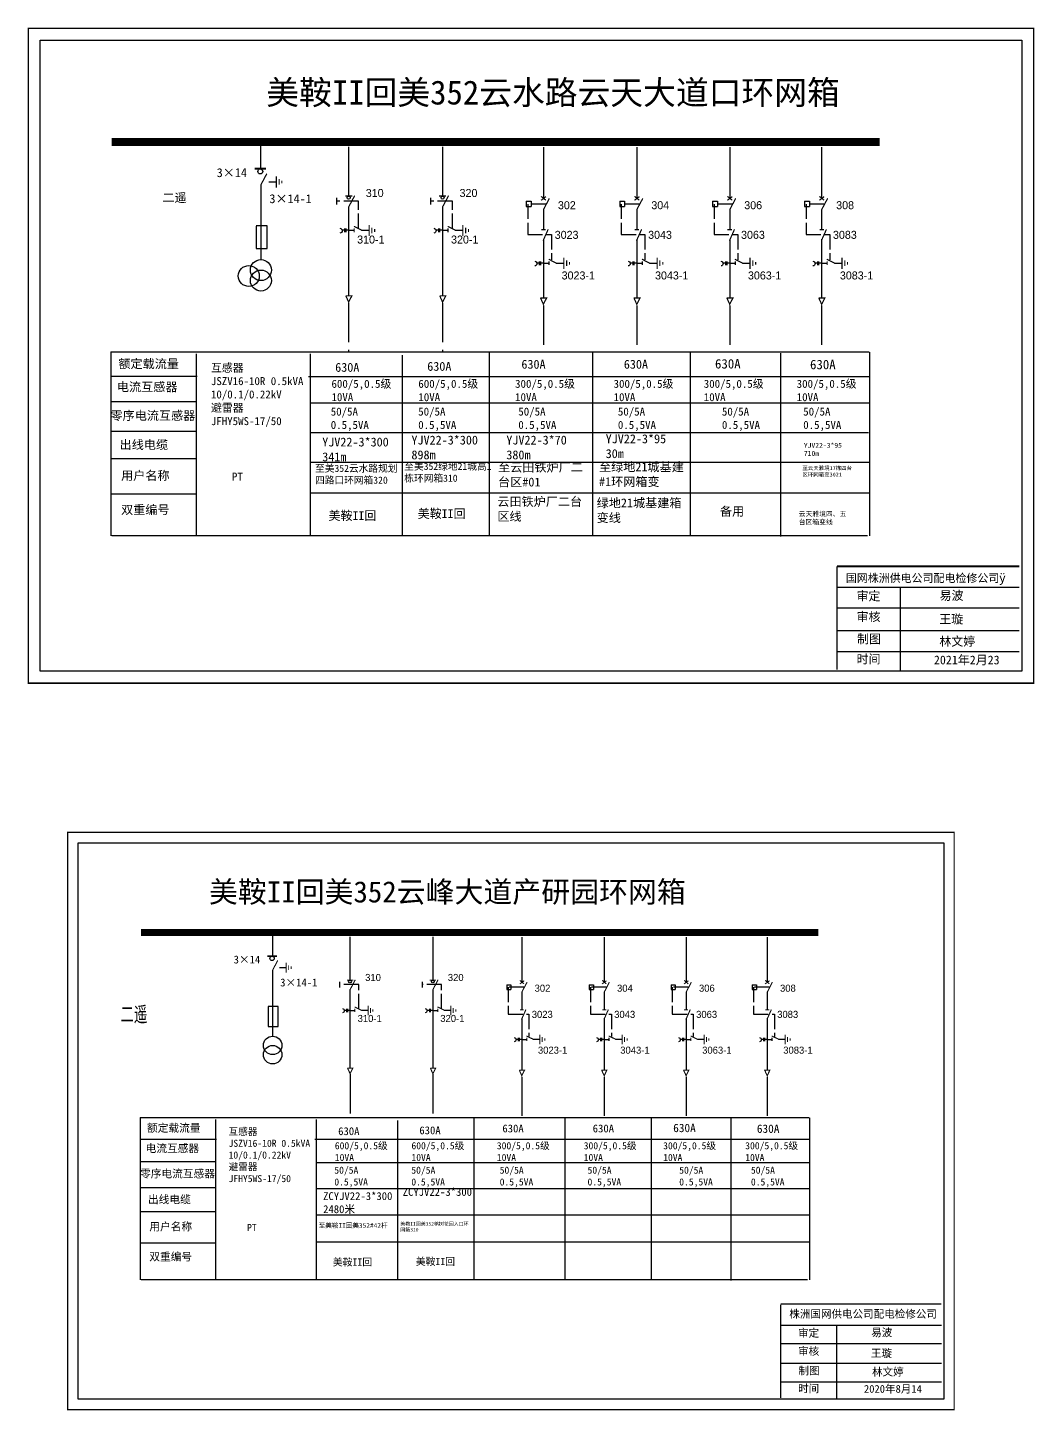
# Model space of a CAD drawing. Header units: millimetres. Extents: x 3402 to 6779, y -862 to 1372.
# Drawn here: x 4259 to 5075, y -840 to 281 of the extents above; entities that cross this region are included whole.
import ezdxf

# ---------------------------------------------------------------- set-up
doc = ezdxf.new("R2010")
doc.units = ezdxf.units.MM
doc.linetypes.add('ACAD_ISO02W100', pattern=[15, 12, -3])
doc.linetypes.add('CENTER', pattern=[50.8, 31.75, -6.35, 6.35, -6.35])
doc.layers.add('2', color=7, linetype='Continuous')
doc.layers.add('3', color=7, linetype='Continuous')
doc.styles.add('hztxt_txtstyle_0.00_0_0', font='simkai.ttf')
doc.styles.add('hztxt_txtstyle_1.80_0_0', font='', dxfattribs={"height": 1.8, "bigfont": 'hztxt.shx'})
doc.styles.add('hztxt_txtstyle_2.70_0_0', font='simkai.ttf', dxfattribs={"height": 2.7})
doc.styles.add('字体', font='simkai_0.ttf', dxfattribs={"height": 2.5})
doc.styles.add('宋体', font='', dxfattribs={"width": 0.65})
doc.styles.add('楷体_GB2312_txtstyle_1.09_0_0', font='simkai_0.ttf', dxfattribs={"height": 1.0944})
doc.styles.get('hztxt_txtstyle_1.80_0_0').set_extended_font_data('hztxt')
doc.styles.get('宋体').set_extended_font_data('SimSun')

# ---------------------------------------------------------------- blocks, each defined once
blk = doc.blocks.new('JD')
for points in [[(-2, 0.2), (-2, -0.2), (2, 0.2), (2, -0.2)], [(1, -1.2), (1, -0.8), (-1, -1.2), (-1, -0.8)], [(-0.5, -1.8), (-0.5, -2.2), (0.5, -1.8), (0.5, -2.2)]]:
    blk.add_trace(points)

msp = doc.modelspace()

# ---------------------------------------------------------------- linework, layer by layer
at = {"color": 0}
for p, q in [((4448.3, 187.9), (4448.3, 166.6)), ((4519.6, 184), (4519.6, 144.3)), ((4595.7, 184), (4595.7, 144.3)), ((4677.4, 183.8), (4677.4, 142.1)), ((4753.1, 183.8), (4753.1, 142.1)), ((4828.4, 183.8), (4828.4, 142.1)), ((4902.9, 183.8), (4902.9, 142.1)), ((4448.4, 153.4), (4448.4, 92.8)), ((4454.8, 155.8), (4460.9, 155.8)), ((4519.6, 135.5), (4519.6, 63.4)), ((4595.7, 135.5), (4595.7, 63.4)), ((4663.6, 139.9), (4667.5, 139.9)), ((4663.6, 139.9), (4663.6, 135.6)), ((4663.6, 135.6), (4667.5, 135.6)), ((4667.5, 139.9), (4667.5, 135.6)), ((4739.3, 139.9), (4743.2, 139.9)), ((4739.3, 139.9), (4739.3, 135.6)), ((4739.3, 135.6), (4743.2, 135.6)), ((4743.2, 139.9), (4743.2, 135.6)), ((4814.6, 139.9), (4818.4, 139.9)), ((4814.6, 139.9), (4814.6, 135.6)), ((4814.6, 135.6), (4818.4, 135.6)), ((4818.4, 139.9), (4818.4, 135.6)), ((4889.1, 139.9), (4893, 139.9)), ((4889.1, 139.9), (4889.1, 135.6)), ((4889.1, 135.6), (4893, 135.6)), ((4893, 139.9), (4893, 135.6)), ((4677.4, 133.3), (4677.4, 117.2)), ((4753.1, 133.3), (4753.1, 117.2)), ((4828.4, 133.3), (4828.4, 117.2)), ((4902.9, 133.3), (4902.9, 117.2)), ((4519.6, 116.4), (4524.1, 116.4)), ((4530, 116.5), (4536.1, 116.5)), ((4595.7, 116.4), (4600.2, 116.4)), ((4606, 116.5), (4612.1, 116.5)), ((4677.4, 109.2), (4677.4, 61.8)), ((4753.1, 109.2), (4753.1, 61.8)), ((4828.4, 109.2), (4828.4, 61.8)), ((4902.9, 109.2), (4902.9, 61.8)), ((4677.4, 89.7), (4681.9, 89.7)), ((4687.8, 89.8), (4693.9, 89.8)), ((4753.1, 89.7), (4757.6, 89.7)), ((4763.4, 89.8), (4769.6, 89.8)), ((4828.4, 89.7), (4832.9, 89.7)), ((4838.7, 89.8), (4844.8, 89.8)), ((4902.9, 89.7), (4907.4, 89.7)), ((4913.2, 89.8), (4919.4, 89.8)), ((4396.8, -2.1), (4327.3, -2.1)), ((4396.5, -22.6), (4327, -22.6)), ((4396.5, -46.7), (4327, -46.7)), ((4396.2, -68.7), (4326.7, -68.7)), ((4396.5, -97.3), (4327, -97.3)), ((4457.9, -452.4, 0.1), (4457.9, -471.2, 0.1)), ((4520.7, -455.9, 0.1), (4520.7, -490.8, 0.1)), ((4587.8, -455.9, 0.1), (4587.8, -490.8, 0.1)), ((4659.9, -456.1, 0.1), (4659.9, -492.8, 0.1)), ((4726.7, -456.1, 0.1), (4726.7, -492.8, 0.1)), ((4793.1, -456.1, 0.1), (4793.1, -492.8, 0.1)), ((4858.8, -456.1, 0.1), (4858.8, -492.8, 0.1)), ((4463.6, -480.8, 0.1), (4469, -480.8, 0.1)), ((4457.9, -482.9, 0.1), (4457.9, -536.3, 0.1)), ((4520.7, -498.6, 0.1), (4520.7, -562.2, 0.1)), ((4587.8, -498.6, 0.1), (4587.8, -562.2, 0.1)), ((4647.7, -494.8, 0.1), (4651.1, -494.8, 0.1)), ((4647.7, -494.8, 0.1), (4647.7, -498.6, 0.1)), ((4647.7, -498.6, 0.1), (4651.1, -498.6, 0.1)), ((4651.1, -494.8, 0.1), (4651.1, -498.6, 0.1)), ((4659.9, -500.6, 0.1), (4659.9, -514.8, 0.1)), ((4714.5, -494.8, 0.1), (4717.9, -494.8, 0.1)), ((4714.5, -494.8, 0.1), (4714.5, -498.6, 0.1)), ((4714.5, -498.6, 0.1), (4717.9, -498.6, 0.1)), ((4717.9, -494.8, 0.1), (4717.9, -498.6, 0.1)), ((4726.7, -500.6, 0.1), (4726.7, -514.8, 0.1)), ((4780.9, -494.8, 0.1), (4784.3, -494.8, 0.1)), ((4780.9, -494.8, 0.1), (4780.9, -498.6, 0.1)), ((4780.9, -498.6, 0.1), (4784.3, -498.6, 0.1)), ((4784.3, -494.8, 0.1), (4784.3, -498.6, 0.1)), ((4793.1, -500.6, 0.1), (4793.1, -514.8, 0.1)), ((4846.6, -494.8, 0.1), (4850, -494.8, 0.1)), ((4846.6, -494.8, 0.1), (4846.6, -498.6, 0.1)), ((4846.6, -498.6, 0.1), (4850, -498.6, 0.1)), ((4850, -494.8, 0.1), (4850, -498.6, 0.1)), ((4858.8, -500.6, 0.1), (4858.8, -514.8, 0.1)), ((4520.7, -515.5, 0.1), (4524.7, -515.5, 0.1)), ((4529.9, -515.4, 0.1), (4535.3, -515.4, 0.1)), ((4587.8, -515.5, 0.1), (4591.8, -515.5, 0.1)), ((4597, -515.4, 0.1), (4602.3, -515.4, 0.1)), ((4659.9, -521.8, 0.1), (4659.9, -563.7, 0.1)), ((4726.7, -521.8, 0.1), (4726.7, -563.7, 0.1)), ((4793.1, -521.8, 0.1), (4793.1, -563.7, 0.1)), ((4858.8, -521.8, 0.1), (4858.8, -563.7, 0.1)), ((4659.9, -539, 0.1), (4663.9, -539, 0.1)), ((4669, -538.9, 0.1), (4674.4, -538.9, 0.1)), ((4726.7, -539, 0.1), (4730.6, -539, 0.1)), ((4735.8, -538.9, 0.1), (4741.2, -538.9, 0.1)), ((4793.1, -539, 0.1), (4797, -539, 0.1)), ((4802.2, -538.9, 0.1), (4807.6, -538.9, 0.1)), ((4858.8, -539, 0.1), (4862.7, -539, 0.1)), ((4867.9, -538.9, 0.1), (4873.3, -538.9, 0.1)), ((4412.4, -620, 0.1), (4351.1, -620, 0.1)), ((4412.2, -638.1, 0.1), (4350.9, -638.1, 0.1)), ((4412.2, -659.3, 0.1), (4350.9, -659.3, 0.1)), ((4411.9, -678.7, 0.1), (4350.6, -678.7, 0.1)), ((4412.1, -704, 0.1), (4350.9, -704, 0.1))]:
    msp.add_line(p, q, dxfattribs=at)
at = {"color": 0, "linetype": 'ACAD_ISO02W100'}
for p, q in [((4679.4, 137.6), (4664.8, 137.6)), ((4664.8, 137.6), (4664.8, 112.9)), ((4755, 137.6), (4740.5, 137.6)), ((4740.5, 137.6), (4740.5, 112.9)), ((4830.3, 137.6), (4815.8, 137.6)), ((4815.8, 137.6), (4815.8, 112.9)), ((4904.8, 137.6), (4890.3, 137.6)), ((4890.3, 137.6), (4890.3, 112.9)), ((4664.8, 112.9), (4684, 112.9)), ((4684, 112.9), (4684, 92.5)), ((4740.5, 112.9), (4759.7, 112.9)), ((4759.7, 112.9), (4759.7, 92.5)), ((4815.8, 112.9), (4835, 112.9)), ((4835, 112.9), (4835, 92.5)), ((4890.3, 112.9), (4909.5, 112.9)), ((4909.5, 112.9), (4909.5, 92.5)), ((4648.8, -496.8, 0.1), (4648.8, -518.6, 0.1)), ((4661.6, -496.8, 0.1), (4648.8, -496.8, 0.1)), ((4715.5, -496.8, 0.1), (4715.5, -518.6, 0.1)), ((4728.4, -496.8, 0.1), (4715.5, -496.8, 0.1)), ((4794.8, -496.8, 0.1), (4781.9, -496.8, 0.1)), ((4781.9, -496.8, 0.1), (4781.9, -518.6, 0.1)), ((4860.5, -496.8, 0.1), (4847.7, -496.8, 0.1)), ((4847.7, -496.8, 0.1), (4847.7, -518.6, 0.1)), ((4648.8, -518.6, 0.1), (4665.7, -518.6, 0.1)), ((4665.7, -518.6, 0.1), (4665.7, -536.6, 0.1)), ((4715.5, -518.6, 0.1), (4732.5, -518.6, 0.1)), ((4732.5, -518.6, 0.1), (4732.5, -536.6, 0.1)), ((4781.9, -518.6, 0.1), (4798.9, -518.6, 0.1)), ((4798.9, -518.6, 0.1), (4798.9, -536.6, 0.1)), ((4847.7, -518.6, 0.1), (4864.6, -518.6, 0.1)), ((4864.6, -518.6, 0.1), (4864.6, -536.6, 0.1))]:
    msp.add_line(p, q, dxfattribs=at)
at = {"color": 0, "linetype": 'CENTER'}
for p, q in [((4519.6, 57.6), (4519.6, 17.8)), ((4595.7, 57.6), (4595.7, 17.8)), ((4677.4, 55.4), (4677.4, 18)), ((4753.1, 55.4), (4753.1, 18)), ((4828.4, 55.4), (4828.4, 18)), ((4902.9, 55.4), (4902.9, 18)), ((4520.8, -567.3, 0.1), (4520.8, -602.5, 0.1)), ((4587.9, -567.3, 0.1), (4587.9, -602.5, 0.1)), ((4659.9, -569.3, 0.1), (4659.9, -602.3, 0.1)), ((4726.7, -569.3, 0.1), (4726.7, -602.3, 0.1)), ((4793.1, -569.3, 0.1), (4793.1, -602.3, 0.1)), ((4858.8, -569.3, 0.1), (4858.8, -602.3, 0.1))]:
    msp.add_line(p, q, dxfattribs=at)
at = {"color": 0, "linetype": 'Continuous'}
for p, q in [((4326.9, 17.9), (4941.4, 17.9)), ((4327.1, -131.1), (4327.1, 17.9)), ((4396.1, 16.3), (4396.1, -131.1)), ((4488.4, 16.3), (4488.4, -131.1)), ((4563.1, 15.3), (4563.1, -131)), ((4633.4, 17.6), (4633.4, -131.1)), ((4796.3, 17.5), (4796.3, -131.2)), ((4869.5, 17), (4869.5, -131.7)), ((4941.8, 17.8), (4941.8, -131.2)), ((4487.2, -2), (4941.6, -2)), ((4488.4, -23.4), (4941.8, -23.4)), ((4915.4, -155.8), (5063.1, -155.8)), ((4915.4, -172.7), (5063.1, -172.7)), ((4966.6, -172.7), (4966.6, -239.8)), ((4915.4, -189.5), (5063.1, -189.5)), ((4915.4, -207.8), (5063.1, -207.8)), ((4915.4, -224.7), (5063.1, -224.7)), ((4350.7, -602.4, 0.1), (4892.7, -602.4, 0.1)), ((4351, -733.8, 0.1), (4351, -602.4, 0.1)), ((4411.8, -603.8, 0.1), (4411.8, -733.7, 0.1)), ((4493.2, -603.8, 0.1), (4493.2, -733.7, 0.1)), ((4559.1, -604.7, 0.1), (4559.1, -733.7, 0.1)), ((4621.1, -602.6, 0.1), (4621.1, -733.7, 0.1)), ((4694.9, -602.6, 0.1), (4694.9, -733.7, 0.1)), ((4764.8, -602.7, 0.1), (4764.8, -733.8, 0.1)), ((4829.3, -603.2, 0.1), (4829.3, -734.3, 0.1)), ((4893, -602.5, 0.1), (4893, -733.8, 0.1)), ((4492.2, -619.9, 0.1), (4892.9, -619.9, 0.1)), ((4493.2, -638.8, 0.1), (4893, -638.8, 0.1)), ((4493.2, -659.9, 0.1), (4892.4, -659.9, 0.1)), ((4493.2, -681.2, 0.1), (4893.5, -681.2, 0.1)), ((4493.2, -703, 0.1), (4892.9, -703, 0.1)), ((4891.5, -733.8, 0.1), (4351.4, -733.8, 0.1)), ((4869.8, -770.4, 0.1), (5000, -770.4, 0.1)), ((4915, -770.4, 0.1), (4915, -829.6, 0.1)), ((4869.8, -785.3, 0.1), (5000, -785.3, 0.1)), ((4869.8, -801.4, 0.1), (5000, -801.4, 0.1)), ((4869.8, -816.3, 0.1), (5000, -816.3, 0.1))]:
    msp.add_line(p, q, dxfattribs=at)
at = {"linetype": 'Continuous'}
for p, q in [((4717.1, 17.6), (4717.1, -131.1)), ((4488.4, -47.3), (4941, -47.3)), ((4488.4, -71.5), (4942.2, -71.5)), ((4488.4, -96.2), (4941.6, -96.2)), ((4940, -131.1), (4327.6, -131.1))]:
    msp.add_line(p, q, dxfattribs=at)
at = {"color": 0, "linetype": 'Continuous', "const_width": 1.18}
msp.add_lwpolyline([(4260.1, 280), (5074.7, 280), (5074.7, -250.4), (4260.1, -250.4)], close=True, dxfattribs=at)
at = {"color": 0, "linetype": 'Continuous'}
msp.add_lwpolyline([(4269.6, 270.4), (5065.1, 270.4), (5065.1, -240.8), (4269.6, -240.8)], close=True, dxfattribs=at)
at = {"color": 0}
for points, const_width in [([(4327.6, 187.9), (4949.8, 187.9)], 6.48), ([(4443.4, 166.3), (4452.5, 166.3)], 1.54), ([(4448.4, 153.1), (4453.3, 162.3)], 0.972), ([(4516.8, 144.2), (4522.5, 144.2)], 0.972), ([(4519.6, 135.3), (4524.5, 144.5)], 0.972), ([(4592.8, 144.2), (4598.6, 144.2)], 0.972), ([(4595.7, 135.3), (4600.6, 144.5)], 0.972), ([(4675.6, 143.9), (4679.4, 140.8)], 0.972), ([(4675.6, 140.7), (4679.5, 143.7)], 0.972), ([(4677.4, 133.1), (4682.3, 142.3)], 0.972), ([(4751.3, 143.9), (4755.1, 140.8)], 0.972), ([(4751.2, 140.7), (4755.2, 143.7)], 0.972), ([(4753.1, 133.1), (4758, 142.3)], 0.972), ([(4826.6, 143.9), (4830.4, 140.8)], 0.972), ([(4826.5, 140.7), (4830.5, 143.7)], 0.972), ([(4828.4, 133.1), (4833.3, 142.3)], 0.972), ([(4901.1, 143.9), (4904.9, 140.8)], 0.972), ([(4901.1, 140.7), (4905, 143.7)], 0.972), ([(4902.9, 133.1), (4907.8, 142.3)], 0.972), ([(4523.9, 119.6), (4530.3, 116.4)], 0.972), ([(4524.1, 117.9), (4524.1, 114.9)], 0.972), ([(4599.9, 119.6), (4606.4, 116.4)], 0.972), ([(4600.2, 117.9), (4600.2, 114.9)], 0.972), ([(4675.7, 117), (4679.3, 117)], 0.972), ([(4677.2, 108), (4681.3, 117.2)], 0.972), ([(4751.4, 117), (4755, 117)], 0.972), ([(4752.9, 108), (4757, 117.2)], 0.972), ([(4826.6, 117), (4830.3, 117)], 0.972), ([(4828.2, 108), (4832.3, 117.2)], 0.972), ([(4901.2, 117), (4904.8, 117)], 0.972), ([(4902.7, 108), (4906.8, 117.2)], 0.972), ([(4681.7, 93), (4688.1, 89.7)], 0.972), ([(4681.9, 91.2), (4681.9, 88.2)], 0.972), ([(4757.3, 93), (4763.8, 89.7)], 0.972), ([(4757.6, 91.2), (4757.6, 88.2)], 0.972), ([(4832.6, 93), (4839.1, 89.7)], 0.972), ([(4832.9, 91.2), (4832.9, 88.2)], 0.972), ([(4907.1, 93), (4913.6, 89.7)], 0.972), ([(4907.4, 91.2), (4907.4, 88.2)], 0.972), ([(4517.2, 63.3), (4522.2, 63.3), (4519.6, 58.3), (4517.3, 63.4)], 0.972), ([(4593.3, 63.3), (4598.3, 63.3), (4595.7, 58.3), (4593.4, 63.4)], 0.972), ([(4675, 61.5), (4680, 61.5), (4677.4, 56.5), (4675.1, 61.6)], 0.972), ([(4750.7, 61.5), (4755.7, 61.5), (4753.1, 56.5), (4750.8, 61.6)], 0.972), ([(4826, 61.5), (4831, 61.5), (4828.4, 56.5), (4826.1, 61.6)], 0.972), ([(4900.5, 61.5), (4905.5, 61.5), (4902.9, 56.5), (4900.6, 61.6)], 0.972)]:
    msp.add_lwpolyline(points, dxfattribs=dict(at, const_width=const_width))
for points in [[(4509.8, 142.8), (4509.8, 137.3)], [(4585.9, 142.8), (4585.9, 137.3)], [(4444.6, 119.8), (4444.6, 101.7), (4453.5, 101.7), (4453.5, 120), (4444.6, 120)], [(4516.3, 116.4), (4514.3, 116.4)], [(4516.3, 117.8), (4516.3, 114.8)], [(4517.3, 117.8), (4517.3, 114.8)], [(4519.6, 116.4), (4517.3, 116.4)], [(4592.4, 116.4), (4590.4, 116.4)], [(4592.4, 117.8), (4592.4, 114.8)], [(4593.3, 117.8), (4593.3, 114.8)], [(4595.7, 116.4), (4593.3, 116.4)], [(4674.1, 89.8), (4672.1, 89.8)], [(4674.1, 91.1), (4674.1, 88.2)], [(4675.1, 91.1), (4675.1, 88.2)], [(4677.4, 89.8), (4675.1, 89.8)], [(4749.8, 89.8), (4747.8, 89.8)], [(4749.8, 91.1), (4749.8, 88.2)], [(4750.7, 91.1), (4750.7, 88.2)], [(4753.1, 89.8), (4750.7, 89.8)], [(4825.1, 89.8), (4823.1, 89.8)], [(4825.1, 91.1), (4825.1, 88.2)], [(4826, 91.1), (4826, 88.2)], [(4828.4, 89.8), (4826, 89.8)], [(4899.6, 89.8), (4897.6, 89.8)], [(4899.6, 91.1), (4899.6, 88.2)], [(4900.5, 91.1), (4900.5, 88.2)], [(4902.9, 89.8), (4900.5, 89.8)]]:
    msp.add_lwpolyline(points, dxfattribs=at)
at = {"color": 0, "linetype": 'ACAD_ISO02W100'}
for points in [[(4527.6, 117.9), (4527.6, 140), (4509.8, 140)], [(4603.7, 117.9), (4603.7, 140), (4585.9, 140)]]:
    msp.add_lwpolyline(points, dxfattribs=at)
at = {"color": 0}
for points in [[(4512.6, 118.1, -0.877934), (4512.6, 114.1)], [(4588.6, 118.1, -0.877934), (4588.7, 114.1)], [(4670.4, 91.4, -0.877934), (4670.4, 87.5)], [(4746, 91.4, -0.877934), (4746.1, 87.5)], [(4821.3, 91.4, -0.877934), (4821.4, 87.5)], [(4895.8, 91.4, -0.877934), (4895.9, 87.5)]]:
    msp.add_lwpolyline(points, format="xyb", dxfattribs=at)
at = {"color": 0, "linetype": 'Continuous'}
for points, const_width in [([(4915.4, -155.7), (4915.3, -239.5)], 1.18), ([(4915.4, -155.7), (5063.1, -155.7)], 1.18), ([(4869.8, -753.4), (5000, -753.4)], 1.04)]:
    msp.add_lwpolyline(points, dxfattribs=dict(at, const_width=const_width))
at = {"color": 0, "linetype": 'Continuous', "const_width": 1.04, "elevation": 0.1}
msp.add_lwpolyline([(4291.8, -371.2), (5010.3, -371.2), (5010.3, -839), (4291.8, -839)], close=True, dxfattribs=at)
at = {"color": 0, "linetype": 'Continuous', "elevation": 0.1}
msp.add_lwpolyline([(4300.3, -379.7), (5001.8, -379.7), (5001.8, -830.6), (4300.3, -830.6)], close=True, dxfattribs=at)
at = {"color": 0, "elevation": 0.1}
for points, const_width in [([(4351.4, -452.4), (4900.2, -452.4)], 5.72), ([(4453.6, -471.5), (4461.6, -471.5)], 1.36), ([(4457.9, -483.1), (4462.2, -475)], 0.857), ([(4518.2, -491), (4523.3, -491)], 0.857), ([(4520.7, -498.9), (4525, -490.7)], 0.857), ([(4585.3, -491), (4590.4, -491)], 0.857), ([(4587.8, -498.9), (4592.1, -490.7)], 0.857), ([(4658.3, -494.1), (4661.8, -491.5)], 0.857), ([(4658.3, -491.2), (4661.7, -494)], 0.857), ([(4659.9, -500.8), (4664.2, -492.7)], 0.857), ([(4725.1, -491.2), (4728.4, -494)], 0.857), ([(4725, -494.1), (4728.5, -491.5)], 0.857), ([(4726.7, -500.8), (4730.9, -492.7)], 0.857), ([(4791.5, -491.2), (4794.8, -494)], 0.857), ([(4791.4, -494.1), (4794.9, -491.5)], 0.857), ([(4793.1, -500.8), (4797.3, -492.7)], 0.857), ([(4857.2, -491.2), (4860.5, -494)], 0.857), ([(4857.1, -494.1), (4860.6, -491.5)], 0.857), ([(4858.8, -500.8), (4863, -492.7)], 0.857), ([(4524.5, -512.7), (4530.2, -515.5)], 0.857), ([(4524.7, -514.2), (4524.7, -516.8)], 0.857), ([(4591.6, -512.7), (4597.3, -515.5)], 0.857), ([(4591.8, -514.2), (4591.8, -516.8)], 0.857), ([(4658.4, -515), (4661.5, -515)], 0.857), ([(4659.7, -522.9), (4663.3, -514.8)], 0.857), ([(4725.1, -515), (4728.3, -515)], 0.857), ([(4726.5, -522.9), (4730.1, -514.8)], 0.857), ([(4791.5, -515), (4794.7, -515)], 0.857), ([(4792.9, -522.9), (4796.5, -514.8)], 0.857), ([(4857.2, -515), (4860.4, -515)], 0.857), ([(4858.6, -522.9), (4862.2, -514.8)], 0.857), ([(4663.6, -536.2), (4669.4, -539)], 0.857), ([(4663.9, -537.7), (4663.9, -540.3)], 0.857), ([(4730.4, -536.2), (4736.1, -539)], 0.857), ([(4730.6, -537.7), (4730.6, -540.3)], 0.857), ([(4796.8, -536.2), (4802.5, -539)], 0.857), ([(4797, -537.7), (4797, -540.3)], 0.857), ([(4862.5, -536.2), (4868.2, -539)], 0.857), ([(4862.7, -537.7), (4862.7, -540.3)], 0.857), ([(4518.6, -562.3), (4523, -562.3), (4520.8, -566.8), (4518.7, -562.3)], 0.857), ([(4585.7, -562.3), (4590.1, -562.3), (4587.9, -566.8), (4585.8, -562.3)], 0.857), ([(4657.8, -563.9), (4662.2, -563.9), (4659.9, -568.4), (4657.9, -563.9)], 0.857), ([(4724.5, -563.9), (4728.9, -563.9), (4726.7, -568.4), (4724.6, -563.9)], 0.857), ([(4790.9, -563.9), (4795.3, -563.9), (4793.1, -568.4), (4791, -563.9)], 0.857), ([(4856.7, -563.9), (4861, -563.9), (4858.8, -568.4), (4856.7, -563.9)], 0.857)]:
    msp.add_lwpolyline(points, dxfattribs=dict(at, const_width=const_width))
for points in [[(4512.1, -492.3), (4512.1, -497)], [(4579.2, -492.3), (4579.2, -497)], [(4454.5, -512.5), (4454.5, -528.5), (4462.5, -528.5), (4462.5, -512.3), (4454.5, -512.3)], [(4517.9, -514.3), (4517.9, -516.9)], [(4518.7, -514.3), (4518.7, -516.9)], [(4585, -514.3), (4585, -516.9)], [(4585.8, -514.3), (4585.8, -516.9)], [(4517.9, -515.5), (4516.1, -515.5)], [(4520.7, -515.5), (4518.7, -515.5)], [(4585, -515.5), (4583.1, -515.5)], [(4587.8, -515.5), (4585.8, -515.5)], [(4657, -539), (4655.2, -539)], [(4657, -537.8), (4657, -540.4)], [(4657.8, -537.8), (4657.8, -540.4)], [(4659.9, -539), (4657.8, -539)], [(4723.8, -539), (4722, -539)], [(4723.8, -537.8), (4723.8, -540.4)], [(4724.6, -537.8), (4724.6, -540.4)], [(4726.6, -539), (4724.6, -539)], [(4790.2, -539), (4788.4, -539)], [(4790.2, -537.8), (4790.2, -540.4)], [(4791, -537.8), (4791, -540.4)], [(4793, -539), (4791, -539)], [(4855.9, -539), (4854.1, -539)], [(4855.9, -537.8), (4855.9, -540.4)], [(4856.7, -537.8), (4856.7, -540.4)], [(4858.8, -539), (4856.7, -539)]]:
    msp.add_lwpolyline(points, dxfattribs=at)
at = {"color": 0, "linetype": 'ACAD_ISO02W100', "elevation": 0.1}
for points in [[(4527.8, -514.2), (4527.8, -494.6), (4512.1, -494.6)], [(4594.9, -514.2), (4594.9, -494.6), (4579.2, -494.6)]]:
    msp.add_lwpolyline(points, dxfattribs=at)
at = {"color": 0, "elevation": 0.1}
for points in [[(4514.5, -514, -0.877934), (4514.6, -517.5)], [(4581.6, -514, -0.877934), (4581.7, -517.5)], [(4653.7, -537.5, -0.877934), (4653.7, -541)], [(4720.4, -537.5, -0.877934), (4720.5, -541)], [(4786.8, -537.5, -0.877934), (4786.9, -541)], [(4852.5, -537.5, -0.877934), (4852.6, -541)]]:
    msp.add_lwpolyline(points, format="xyb", dxfattribs=at)
at = {"color": 0, "linetype": 'Continuous', "const_width": 1.04, "elevation": 0.1}
msp.add_lwpolyline([(4869.8, -753.8), (4869.7, -829.4)], dxfattribs=at)
at = {"color": 0}
for centre, radius in [((4448, 164.1), 1.98), ((4519.6, 142.9), 1.25), ((4595.7, 142.9), 1.25), ((4457.6, -473.4, 0.1), 1.74), ((4520.7, -492.2, 0.1), 1.1), ((4587.8, -492.2, 0.1), 1.1)]:
    msp.add_circle(centre, radius, dxfattribs=at)
at = {"layer": '2'}
for centre in [(4448.5, 84.2), (4438.7, 79.4), (4448.5, 75.7)]:
    msp.add_circle(centre, 8.49, dxfattribs=at)
at = {"layer": '2', "color": 0}
for centre in [(4458, -543.9, 0.1), (4458, -551.4, 0.1)]:
    msp.add_circle(centre, 7.49, dxfattribs=at)

# ---------------------------------------------------------------- block references
at = {"color": 0, "rotation": 90}
for p, xscale, yscale, zscale in [((4461, 155.6), 2.268735414940352, 2.268735414940352, 2.268735414940463), ((4536.2, 116.3), 2.268735414940352, 2.268735414940352, 2.268735414940463), ((4612.2, 116.3), 2.268735414940352, 2.268735414940352, 2.268735414940463), ((4694, 89.7), 2.268735414940352, 2.268735414940352, 2.268735414940463), ((4769.6, 89.7), 2.268735414940352, 2.268735414940352, 2.268735414940463), ((4844.9, 89.7), 2.268735414940352, 2.268735414940352, 2.268735414940463), ((4919.4, 89.7), 2.268735414940352, 2.268735414940352, 2.268735414940463), ((4469, -480.9, 0.1), 2.000809974447549, 2.000809974447549, 2.000809974448014), ((4535.3, -515.6, 0.1), 2.000809974447549, 2.000809974447549, 2.000809974448014), ((4602.4, -515.6, 0.1), 2.000809974447549, 2.000809974447549, 2.000809974448014), ((4674.5, -539.1, 0.1), 2.000809974447549, 2.000809974447549, 2.000809974448014), ((4741.2, -539.1, 0.1), 2.000809974447549, 2.000809974447549, 2.000809974448014), ((4807.6, -539.1, 0.1), 2.000809974447549, 2.000809974447549, 2.000809974448014), ((4873.3, -539.1, 0.1), 2.000809974447549, 2.000809974447549, 2.000809974448014)]:
    msp.add_blockref('JD', p, dxfattribs=dict(at, xscale=xscale, yscale=yscale, zscale=zscale))

# ---------------------------------------------------------------- texts
at = {"color": 0, "linetype": 'Continuous', "style": 'hztxt_txtstyle_2.70_0_0'}
for s, height, p in [('3×14', 7.2, (4412.7, 159.5)), ('3×14-1', 7.2, (4455.4, 138.4)), ('3×14', 6.35, (4426.4, -477.5, 0.1)), ('3×14-1', 6.35, (4464.1, -496.1, 0.1))]:
    msp.add_text(s, height=height, dxfattribs=at).set_placement(p)
at = {"color": 0, "style": 'hztxt_txtstyle_1.80_0_0'}
for s, height, p in [('310', 6.48, (4533.5, 143.4)), ('320', 6.48, (4609.5, 143.4)), ('302', 6.48, (4689.2, 133.5)), ('304', 6.48, (4764.9, 133.5)), ('306', 6.48, (4840.2, 133.5)), ('308', 6.48, (4914.7, 133.5)), ('310-1', 6.48, (4526.5, 105.7)), ('320-1', 6.48, (4602.6, 105.7)), ('3023', 6.48, (4686.6, 109.5)), ('3043', 6.48, (4762.3, 109.5)), ('3063', 6.48, (4837.6, 109.5)), ('3083', 6.48, (4912.1, 109.5)), ('3023-1', 6.48, (4692.2, 76.6)), ('3043-1', 6.48, (4767.9, 76.6)), ('3063-1', 6.48, (4843.2, 76.6)), ('3083-1', 6.48, (4917.7, 76.6)), ('310', 5.72, (4533, -491.7, 0.1)), ('320', 5.72, (4600, -491.7, 0.1)), ('302', 5.72, (4670.3, -500.4, 0.1)), ('304', 5.72, (4737.1, -500.4, 0.1)), ('306', 5.72, (4803.5, -500.4, 0.1)), ('308', 5.72, (4869.2, -500.4, 0.1)), ('310-1', 5.72, (4526.9, -524.9, 0.1)), ('320-1', 5.72, (4593.9, -524.9, 0.1)), ('3023', 5.72, (4668, -521.6, 0.1)), ('3043', 5.72, (4734.8, -521.6, 0.1)), ('3063', 5.72, (4801.2, -521.6, 0.1)), ('3083', 5.72, (4866.9, -521.6, 0.1)), ('3023-1', 5.72, (4673, -550.6, 0.1)), ('3043-1', 5.72, (4739.7, -550.6, 0.1)), ('3063-1', 5.72, (4806.1, -550.6, 0.1)), ('3083-1', 5.72, (4871.8, -550.6, 0.1))]:
    msp.add_text(s, height=height, dxfattribs=at).set_placement(p)
at = {"insert": (4452.9, 237.8), "char_height": 19.476, "width": 638.954, "attachment_point": 1, "style": '字体'}
msp.add_mtext('{\\fSimSun|b0|i0|c134|p2;\\C0;美鞍II回美352云水路云天大道口环网箱}', dxfattribs=at)
at = {"color": 0, "linetype": 'Continuous', "attachment_point": 1}
for s, insert, char_height, width, style in [('{\\fSimSun|b0|i0|c134|p2;二遥}', (4368.7, 146.5), 7.202, 116.111, 'hztxt_txtstyle_2.70_0_0'), ('{\\fSimSun|b0|i0|c134|p2;额定载流量}', (4333, 11.9), 7.202, 116.111, 'hztxt_txtstyle_2.70_0_0'), ('{\\fSimSun|b0|i0|c134|p2;630A}', (4659.6, 11.5), 7.202, 116.111, 'hztxt_txtstyle_2.70_0_0'), ('{\\fSimSun|b0|i0|c134|p2;630A}', (4742.6, 11.5), 7.202, 116.111, 'hztxt_txtstyle_2.70_0_0'), ('{\\fSimSun|b0|i0|c134|p2;630A}', (4816.5, 12.1), 7.633, 61.375, 'hztxt_txtstyle_0.00_0_0'), ('{\\fSimSun|b0|i0|c134|p2;630A}', (4893.5, 11.5), 7.633, 61.375, 'hztxt_txtstyle_0.00_0_0'), ('\\A1;{\\fSimSun|b0|i0|c134|p2;互感器\\PJSZV16-10R 0.5kVA\\P10/0.1/0.22kV\\P避雷器\\PJFHY5WS-17/50}', (4408, 8.3), 6.482, 119.526, 'hztxt_txtstyle_2.70_0_0'), ('{\\fSimSun|b0|i0|c134|p2;630A}', (4508.7, 9), 7.202, 116.111, 'hztxt_txtstyle_2.70_0_0'), ('{\\fSimSun|b0|i0|c134|p2;630A}', (4583.3, 9.8), 7.202, 116.111, 'hztxt_txtstyle_2.70_0_0'), ('{\\fSimSun|b0|i0|c134|p2;电流互感器}', (4331.8, -6.8), 7.202, 116.111, 'hztxt_txtstyle_2.70_0_0'), ('\\A1;{\\fSimSun|b0|i0|c134|p2;600/5,0.5级\\P10VA}', (4505.7, -4.7), 6.482, 119.526, 'hztxt_txtstyle_2.70_0_0'), ('\\A1;{\\fSimSun|b0|i0|c134|p2;600/5,0.5级\\P10VA}', (4576.1, -4.7), 6.482, 119.526, 'hztxt_txtstyle_2.70_0_0'), ('\\A1;{\\fSimSun|b0|i0|c134|p2;300/5,0.5级\\P10VA}', (4654.5, -4.7), 6.482, 119.526, 'hztxt_txtstyle_2.70_0_0'), ('\\A1;{\\fSimSun|b0|i0|c134|p2;300/5,0.5级\\P10VA}', (4734.3, -4.7), 6.482, 119.526, 'hztxt_txtstyle_2.70_0_0'), ('\\A1;{\\fSimSun|b0|i0|c134|p2;300/5,0.5级\\P10VA}', (4807.4, -4.7), 6.482, 119.526, 'hztxt_txtstyle_2.70_0_0'), ('\\A1;{\\fSimSun|b0|i0|c134|p2;300/5,0.5级\\P10VA}', (4882.7, -4.7), 6.482, 119.526, 'hztxt_txtstyle_2.70_0_0'), ('{\\fSimSun|b0|i0|c134|p2;零序电流互感器}', (4326.6, -30), 7.202, 116.111, 'hztxt_txtstyle_2.70_0_0'), ('{\\fSimSun|b0|i0|c134|p2;50/5A\\P0.5,5VA}', (4505.1, -27.2), 6.482, 116.111, 'hztxt_txtstyle_2.70_0_0'), ('{\\fSimSun|b0|i0|c134|p2;50/5A\\P0.5,5VA}', (4576, -27.2), 6.482, 116.111, 'hztxt_txtstyle_2.70_0_0'), ('{\\fSimSun|b0|i0|c134|p2;50/5A\\P0.5,5VA}', (4822.1, -27.2), 6.482, 116.111, 'hztxt_txtstyle_2.70_0_0'), ('{\\fSimSun|b0|i0|c134|p2;50/5A\\P0.5,5VA}', (4888, -27.2), 6.482, 116.111, 'hztxt_txtstyle_2.70_0_0'), ('{\\fSimSun|b0|i0|c134|p2;出线电缆}', (4334, -53.6), 7.202, 116.111, 'hztxt_txtstyle_2.70_0_0'), ('{\\fSimSun|b0|i0|c134|p2;YJV22-3*300 \\P341m}', (4498.2, -51.5), 7.202, 116.111, 'hztxt_txtstyle_2.70_0_0'), ('{\\fSimSun|b0|i0|c134|p2;YJV22-3*300 \\P898m}', (4570.5, -49.9), 7.202, 116.111, 'hztxt_txtstyle_2.70_0_0'), ('{\\fSimSun|b0|i0|c134|p2;YJV22-3*95\\P710m}', (4888.5, -55.8), 3.946, 63.608, 'hztxt_txtstyle_2.70_0_0'), ('{\\fSimSun|b0|i0|c134|p2;用户名称}', (4335.2, -78.6), 7.202, 116.111, 'hztxt_txtstyle_2.70_0_0'), ('{\\fSimSun|b0|i0|c134|p2;至美352云水路规划四路口环网箱320}', (4492.4, -73.5), 5.762, 70.907, 'hztxt_txtstyle_2.70_0_0'), ('{\\fSimSun|b0|i0|c134|p2;至美352绿地21城高1栋环网箱310}', (4564.7, -71.9), 5.762, 70.907, 'hztxt_txtstyle_2.70_0_0'), ('{\\fSimSun|b0|i0|c134|p2;至云天雅境17栋四台区环网箱变3021}', (4887.3, -74.6), 3.156, 41.467, 'hztxt_txtstyle_2.70_0_0'), ('{\\fSimSun|b0|i0|c134|p2;PT}', (4425, -79.9), 6.508, 50.629, 'hztxt_txtstyle_0.00_0_0'), ('{\\fSimSun|b0|i0|c134|p2;双重编号}', (4335.2, -106.3), 7.202, 116.111, 'hztxt_txtstyle_2.70_0_0'), ('{\\fSimSun|b0|i0|c134|p2;备用}', (4820.5, -107.6), 7.202, 116.111, 'hztxt_txtstyle_2.70_0_0'), ('{\\fSimSun|b0|i0|c134|p2;云天雅境四、五台区箱变线}', (4884.3, -111.3), 3.946, 41.467, 'hztxt_txtstyle_2.70_0_0'), ('{\\H0.9167x;\\C256;国网株洲供电公司配电检修公司\\fSimSun|b0|i0|c134|p2;\\H1.091x;ÿ}', (4922.5, -161.5), 7.105, 194.242, '字体'), ('\\f\uffbfﾬￌﾣﾤ_GB2312|b0|i0|c134|p49;审定', (4931.2, -176.3), 7.105, 55.564, '字体'), ('{\\fSimSun|b0|i0|c134|p2;易波}', (4998.5, -175.9), 7.105, 55.564, '字体'), ('\\f\uffbfﾬￌﾣﾤ_GB2312|b0|i0|c134|p49;审核', (4931.2, -193.1), 7.105, 55.564, '字体'), ('王璇', (4998.2, -195), 7.1, 55.564, '字体'), ('\\f\uffbfﾬￌﾣﾤ_GB2312|b0|i0|c134|p49;制图', (4931.6, -211.1), 7.105, 55.564, '字体'), ('\\f\uffbfﾬￌﾣﾤ_GB2312|b0|i0|c134|p49;时间', (4931.2, -227.4), 7.105, 55.564, '字体'), ('{\\fSimSun|b0|i0|c134|p2;额定载流量}', (4356.2, -607.6, 0.1), 6.352, 102.399, 'hztxt_txtstyle_2.70_0_0'), ('\\A1;{\\fSimSun|b0|i0|c134|p2;互感器\\PJSZV16-10R 0.5kVA\\P10/0.1/0.22kV\\P避雷器\\PJFHY5WS-17/50}', (4422.3, -610.8, 0.1), 5.717, 105.411, 'hztxt_txtstyle_2.70_0_0'), ('{\\fSimSun|b0|i0|c134|p2;630A}', (4511.1, -610.2, 0.1), 6.352, 102.399, 'hztxt_txtstyle_2.70_0_0'), ('{\\fSimSun|b0|i0|c134|p2;630A}', (4576.9, -609.5, 0.1), 6.352, 102.399, 'hztxt_txtstyle_2.70_0_0'), ('{\\fSimSun|b0|i0|c134|p2;630A}', (4644.2, -608, 0.1), 6.352, 102.399, 'hztxt_txtstyle_2.70_0_0'), ('{\\fSimSun|b0|i0|c134|p2;630A}', (4717.4, -608, 0.1), 6.352, 102.399, 'hztxt_txtstyle_2.70_0_0'), ('{\\fSimSun|b0|i0|c134|p2;630A}', (4782.6, -607.4, 0.1), 6.731, 54.127, 'hztxt_txtstyle_0.00_0_0'), ('{\\fSimSun|b0|i0|c134|p2;630A}', (4850.4, -608, 0.1), 6.731, 54.127, 'hztxt_txtstyle_0.00_0_0'), ('{\\fSimSun|b0|i0|c134|p2;电流互感器}', (4355.1, -624.1, 0.1), 6.352, 102.399, 'hztxt_txtstyle_2.70_0_0'), ('\\A1;{\\fSimSun|b0|i0|c134|p2;600/5,0.5级\\P10VA}', (4508.4, -622.3, 0.1), 5.717, 105.411, 'hztxt_txtstyle_2.70_0_0'), ('\\A1;{\\fSimSun|b0|i0|c134|p2;600/5,0.5级\\P10VA}', (4570.5, -622.3, 0.1), 5.717, 105.411, 'hztxt_txtstyle_2.70_0_0'), ('\\A1;{\\fSimSun|b0|i0|c134|p2;300/5,0.5级\\P10VA}', (4639.7, -622.3, 0.1), 5.717, 105.411, 'hztxt_txtstyle_2.70_0_0'), ('\\A1;{\\fSimSun|b0|i0|c134|p2;300/5,0.5级\\P10VA}', (4710.1, -622.3, 0.1), 5.717, 105.411, 'hztxt_txtstyle_2.70_0_0'), ('\\A1;{\\fSimSun|b0|i0|c134|p2;300/5,0.5级\\P10VA}', (4774.5, -622.3, 0.1), 5.717, 105.411, 'hztxt_txtstyle_2.70_0_0'), ('\\A1;{\\fSimSun|b0|i0|c134|p2;300/5,0.5级\\P10VA}', (4841, -622.3, 0.1), 5.717, 105.411, 'hztxt_txtstyle_2.70_0_0'), ('{\\fSimSun|b0|i0|c134|p2;零序电流互感器}', (4350.6, -644.6, 0.1), 6.352, 102.399, 'hztxt_txtstyle_2.70_0_0'), ('{\\fSimSun|b0|i0|c134|p2;50/5A\\P0.5,5VA}', (4508, -642.1, 0.1), 5.717, 102.399, 'hztxt_txtstyle_2.70_0_0'), ('{\\fSimSun|b0|i0|c134|p2;50/5A\\P0.5,5VA}', (4570.4, -642.1, 0.1), 5.717, 102.399, 'hztxt_txtstyle_2.70_0_0'), ('{\\fSimSun|b0|i0|c134|p2;50/5A\\P0.5,5VA}', (4642, -642.1, 0.1), 5.717, 102.399, 'hztxt_txtstyle_2.70_0_0'), ('{\\fSimSun|b0|i0|c134|p2;50/5A\\P0.5,5VA}', (4713.2, -642.1, 0.1), 5.717, 102.399, 'hztxt_txtstyle_2.70_0_0'), ('{\\fSimSun|b0|i0|c134|p2;50/5A\\P0.5,5VA}', (4787.5, -642.1, 0.1), 5.717, 102.399, 'hztxt_txtstyle_2.70_0_0'), ('{\\fSimSun|b0|i0|c134|p2;50/5A\\P0.5,5VA}', (4845.6, -642.1, 0.1), 5.717, 102.399, 'hztxt_txtstyle_2.70_0_0'), ('{\\fSimSun|b0|i0|c134|p2;出线电缆}', (4357, -665.5, 0.1), 6.352, 102.399, 'hztxt_txtstyle_2.70_0_0'), ('{\\fSimSun|b0|i0|c134|p2;用户名称}', (4358.1, -687.5, 0.1), 6.352, 102.399, 'hztxt_txtstyle_2.70_0_0'), ('{\\fSimSun|b0|i0|c134|p2;PT}', (4437.3, -688.6, 0.1), 5.739, 44.65, 'hztxt_txtstyle_0.00_0_0'), ('{\\fSimSun|b0|i0|c134|p2;双重编号}', (4358.1, -711.9, 0.1), 6.352, 102.399, 'hztxt_txtstyle_2.70_0_0'), ('\\f\uffbfﾬￌﾣﾤ_GB2312|b0|i0|c134|p49;审定', (4883.8, -773.7, 0.1), 6.266, 49.002, '字体'), ('\\f\uffbfﾬￌﾣﾤ_GB2312|b0|i0|c134|p49;审核', (4883.8, -788.4, 0.1), 6.266, 49.002, '字体'), ('\\f\uffbfﾬￌﾣﾤ_GB2312|b0|i0|c134|p49;制图', (4884.1, -804.3, 0.1), 6.266, 49.002, '字体'), ('林文婷', (4943.7, -805.2, 0.1), 6.27, 49.002, '字体'), ('\\f\uffbfﾬￌﾣﾤ_GB2312|b0|i0|c134|p49;时间', (4883.8, -818.7, 0.1), 6.266, 49.002, '字体')]:
    msp.add_mtext(s, dxfattribs=dict(at, insert=insert, char_height=char_height, width=width, style=style))
at = {"linetype": 'Continuous', "attachment_point": 1, "style": 'hztxt_txtstyle_2.70_0_0'}
for s, insert, char_height, width in [('{\\fSimSun|b0|i0|c134|p2;50/5A\\P0.5,5VA}', (4657.1, -27.2), 6.482, 116.111), ('{\\fSimSun|b0|i0|c134|p2;50/5A\\P0.5,5VA}', (4737.8, -27.2), 6.482, 116.111), ('{\\fSimSun|b0|i0|c134|p2;YJV22-3*70\\P380m}', (4647.4, -49.9), 7.202, 116.111), ('{\\fSimSun|b0|i0|c134|p2;YJV22-3*95\\P30m}', (4727.9, -48.9), 7.202, 116.111), ('{\\fSimSun|b0|i0|c134|p2;至云田铁炉厂二台区#01}', (4640.7, -71.9), 7.202, 75.695), ('{\\fSimSun|b0|i0|c134|p2;至绿地21城基建#1环网箱变}', (4722.5, -71.6), 7.202, 75.695), ('{\\fSimSun|b0|i0|c134|p2;云田铁炉厂二台区线}', (4640.1, -99.7), 7.202, 75.695), ('{\\fSimSun|b0|i0|c134|p2;绿地21城基建箱变线}', (4720.6, -100.8), 7.202, 75.695)]:
    msp.add_mtext(s, dxfattribs=dict(at, insert=insert, char_height=char_height, width=width))
at = {"color": 7, "linetype": 'Continuous', "char_height": 7.105, "attachment_point": 1}
for s, insert, width, style in [('{\\fSimSun|b0|i0|c134|p2;美鞍II回}', (4503.3, -111.2), 70.995, '字体'), ('{\\fSimSun|b0|i0|c134|p2;美鞍II回}', (4575.6, -109.6), 70.995, '字体'), ('{\\fSimSun|b0|i0|c134|p2;林文婷}', (4998.3, -213.1), 55.564, '楷体_GB2312_txtstyle_1.09_0_0'), ('2021{\\fSimSun|b0|i0|c134|p2;年}2{\\fSimSun|b0|i0|c134|p2;月23}', (4993.9, -228.1), 103.925, '楷体_GB2312_txtstyle_1.09_0_0')]:
    msp.add_mtext(s, dxfattribs=dict(at, insert=insert, width=width, style=style))
at = {"color": 7, "linetype": 'Continuous', "true_color": 0xffffff, "attachment_point": 1}
for s, insert, char_height, width, style in [('美鞍II回美352云峰大道产研园环网箱', (4406.4, -410.9, 0.1), 17.176, 518.511, '字体'), ('{\\fSimSun|b0|i0|c134|p2;ZCYJV22-3*300}', (4563.4, -659.4, 0.1), 6.352, 102.399, 'hztxt_txtstyle_2.70_0_0'), ('{\\fSimSun|b0|i0|c134|p2;ZCYJV22-3*300\\P2480米}', (4498.9, -662.8, 0.1), 6.352, 102.399, 'hztxt_txtstyle_2.70_0_0'), ('{\\fSimSun|b0|i0|c134|p2;至美鞍II回美352#42杆}', (4495.3, -687.8, 0), 3.811, 57.455, 'hztxt_txtstyle_2.70_0_0'), ('美鞍II回美352榕树花园入口环网箱310', (4561.5, -687), 2.863, 57.845, '字体'), ('{\\fSimSun|b0|i0|c134|p2;美鞍II回}', (4506.8, -716.5, 0), 5.84, 62.921, 'hztxt_txtstyle_2.70_0_0'), ('{\\fSimSun|b0|i0|c134|p2;美鞍II回}', (4574, -716, 0), 5.84, 62.921, 'hztxt_txtstyle_2.70_0_0'), ('株洲国网供电公司配电检修公司', (4876.7, -758.3), 6.266, 171.303, '字体'), ('易波', (4943.1, -773.3, 0.1), 6.27, 49.002, '字体'), ('王璇', (4942.8, -790.1, 0.1), 6.27, 49.002, '字体'), ('2020年8月14', (4937.2, -819, 0.1), 6.27, 91.652, '字体')]:
    msp.add_mtext(s, dxfattribs=dict(at, insert=insert, char_height=char_height, width=width, style=style))
at = {"layer": '3', "color": 0, "style": '宋体', "width": 0.65}
msp.add_text('二遥', height=12.27, dxfattribs=at).set_placement((4334.7, -524.8, -0.1))

doc.saveas('drawing.dxf')
